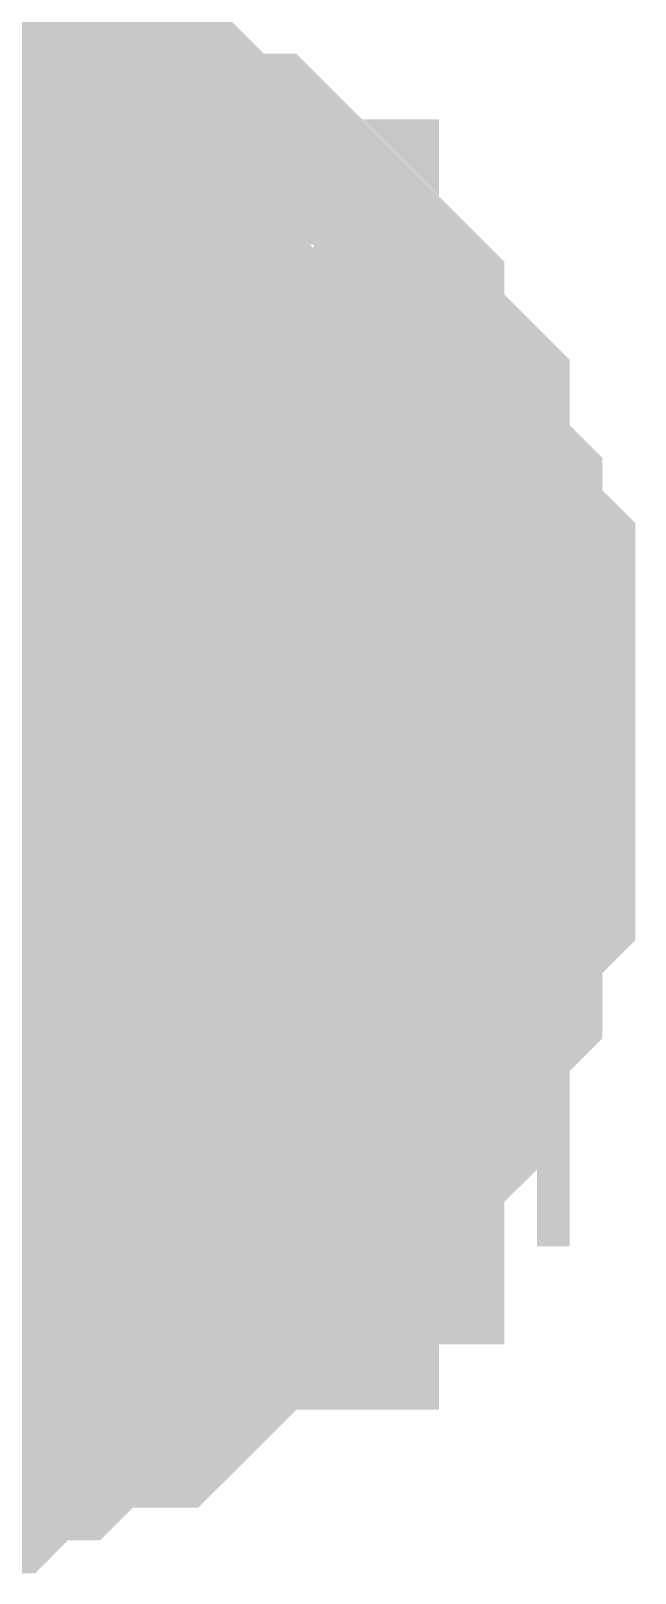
# Model space of a CAD drawing. Header units: inches. Extents: x 0 to 841, y 0 to 594.
# Drawn here: x 425.184 to 425.667, y 136.827 to 138.059 of the extents above; entities that cross this region are included whole.
import ezdxf

# ---------------------------------------------------------------- set-up
doc = ezdxf.new("R2010")
doc.units = ezdxf.units.IN
doc.layers.add('Sheet', color=255, linetype='Continuous')

msp = doc.modelspace()

# ---------------------------------------------------------------- linework, layer by layer
at = {"layer": 'Sheet'}
for points in [[(425.0207, 137.9955, 0.2997, 0.2997, 0), (425.0468, 137.9955, 0.2997, 0.2997, 0), (425.0729, 137.9955, 0.2997, 0.2997, 0), (425.0991, 137.9955, 0.2997, 0.2997, 0), (425.1252, 137.9955, 0.2997, 0.2997, 0), (425.1513, 137.9694, 0.2997, 0.2997, 0), (425.1513, 137.9694, 0.2997, 0.2997, 0), (425.1774, 137.9694, 0.2997, 0.2997, 0), (425.2036, 137.9433, 0.2997, 0.2997, 0), (425.2297, 137.9433, 0.2997, 0.2997, 0), (425.2558, 137.9433, 0.2997, 0.2997, 0), (425.282, 137.9171, 0.2997, 0.2997, 0), (425.282, 137.9171, 0.2997, 0.2997, 0), (425.3081, 137.891, 0.2997, 0.2997, 0), (425.3342, 137.891, 0.2997, 0.2997, 0), (425.3604, 137.8649, 0.2997, 0.2997, 0), (425.3604, 137.8387, 0.2997, 0.2997, 0), (425.3865, 137.8387, 0.2997, 0.2997, 0), (425.4126, 137.8126, 0.2997, 0.2997, 0), (425.4126, 137.7865, 0.2997, 0.2997, 0), (425.4388, 137.7603, 0.2997, 0.2997, 0), (425.4388, 137.7603, 0.2997, 0.2997, 0), (425.4649, 137.7342, 0.2997, 0.2997, 0), (425.4649, 137.7081, 0.2997, 0.2997, 0), (425.4649, 137.6819, 0.2997, 0.2997, 0), (425.491, 137.6558, 0.2997, 0.2997, 0), (425.491, 137.6297, 0.2997, 0.2997, 0), (425.491, 137.6297, 0.2997, 0.2997, 0), (425.5172, 137.6036, 0.2997, 0.2997, 0), (425.5172, 137.5774, 0.2997, 0.2997, 0), (425.5172, 137.5513, 0.2997, 0.2997, 0), (425.5172, 137.5252, 0.2997, 0.2997, 0), (425.5172, 137.499, 0.2997, 0.2997, 0)], [(425.0207, 137.9955, 0.2997, 0.2997, 0), (425.0468, 137.9955, 0.2997, 0.2997, 0), (425.0729, 137.9955, 0.2997, 0.2997, 0), (425.0991, 137.9955, 0.2997, 0.2997, 0), (425.1252, 137.9955, 0.2997, 0.2997, 0), (425.1513, 137.9694, 0.2997, 0.2997, 0), (425.1513, 137.9694, 0.2997, 0.2997, 0), (425.1774, 137.9694, 0.2997, 0.2997, 0), (425.2036, 137.9433, 0.2997, 0.2997, 0), (425.2297, 137.9433, 0.2997, 0.2997, 0), (425.2558, 137.9433, 0.2997, 0.2997, 0), (425.282, 137.9171, 0.2997, 0.2997, 0), (425.282, 137.9171, 0.2997, 0.2997, 0), (425.3081, 137.891, 0.2997, 0.2997, 0), (425.3342, 137.891, 0.2997, 0.2997, 0), (425.3604, 137.8649, 0.2997, 0.2997, 0), (425.3604, 137.8387, 0.2997, 0.2997, 0), (425.3865, 137.8387, 0.2997, 0.2997, 0), (425.4126, 137.8126, 0.2997, 0.2997, 0), (425.4126, 137.7865, 0.2997, 0.2997, 0), (425.4388, 137.7603, 0.2997, 0.2997, 0), (425.4388, 137.7603, 0.2997, 0.2997, 0), (425.4649, 137.7342, 0.2997, 0.2997, 0), (425.4649, 137.7081, 0.2997, 0.2997, 0), (425.4649, 137.6819, 0.2997, 0.2997, 0), (425.491, 137.6558, 0.2997, 0.2997, 0), (425.491, 137.6297, 0.2997, 0.2997, 0), (425.491, 137.6297, 0.2997, 0.2997, 0), (425.5172, 137.6036, 0.2997, 0.2997, 0), (425.5172, 137.5774, 0.2997, 0.2997, 0), (425.5172, 137.5513, 0.2997, 0.2997, 0), (425.5172, 137.5252, 0.2997, 0.2997, 0), (425.5172, 137.499, 0.2997, 0.2997, 0)], [(425.0207, 137.9955, 0.2997, 0.2997, 0), (425.0468, 137.9955, 0.2997, 0.2997, 0), (425.0729, 137.9955, 0.2997, 0.2997, 0), (425.0991, 137.9955, 0.2997, 0.2997, 0), (425.1252, 137.9955, 0.2997, 0.2997, 0), (425.1513, 137.9694, 0.2997, 0.2997, 0), (425.1513, 137.9694, 0.2997, 0.2997, 0), (425.1774, 137.9694, 0.2997, 0.2997, 0), (425.2036, 137.9433, 0.2997, 0.2997, 0), (425.2297, 137.9433, 0.2997, 0.2997, 0), (425.2558, 137.9433, 0.2997, 0.2997, 0), (425.282, 137.9171, 0.2997, 0.2997, 0), (425.282, 137.9171, 0.2997, 0.2997, 0), (425.3081, 137.891, 0.2997, 0.2997, 0), (425.3342, 137.891, 0.2997, 0.2997, 0), (425.3604, 137.8649, 0.2997, 0.2997, 0), (425.3604, 137.8387, 0.2997, 0.2997, 0), (425.3865, 137.8387, 0.2997, 0.2997, 0), (425.4126, 137.8126, 0.2997, 0.2997, 0), (425.4126, 137.7865, 0.2997, 0.2997, 0), (425.4388, 137.7603, 0.2997, 0.2997, 0), (425.4388, 137.7603, 0.2997, 0.2997, 0), (425.4649, 137.7342, 0.2997, 0.2997, 0), (425.4649, 137.7081, 0.2997, 0.2997, 0), (425.4649, 137.6819, 0.2997, 0.2997, 0), (425.491, 137.6558, 0.2997, 0.2997, 0), (425.491, 137.6297, 0.2997, 0.2997, 0), (425.491, 137.6297, 0.2997, 0.2997, 0), (425.5172, 137.6036, 0.2997, 0.2997, 0), (425.5172, 137.5774, 0.2997, 0.2997, 0), (425.5172, 137.5513, 0.2997, 0.2997, 0), (425.5172, 137.5252, 0.2997, 0.2997, 0), (425.5172, 137.499, 0.2997, 0.2997, 0)], [(425.0207, 137.9955, 0.2997, 0.2997, 0), (425.0468, 137.9955, 0.2997, 0.2997, 0), (425.0729, 137.9955, 0.2997, 0.2997, 0), (425.0991, 137.9955, 0.2997, 0.2997, 0), (425.1252, 137.9955, 0.2997, 0.2997, 0), (425.1513, 137.9694, 0.2997, 0.2997, 0), (425.1513, 137.9694, 0.2997, 0.2997, 0), (425.1774, 137.9694, 0.2997, 0.2997, 0), (425.2036, 137.9433, 0.2997, 0.2997, 0), (425.2297, 137.9433, 0.2997, 0.2997, 0), (425.2558, 137.9433, 0.2997, 0.2997, 0), (425.282, 137.9171, 0.2997, 0.2997, 0), (425.282, 137.9171, 0.2997, 0.2997, 0), (425.3081, 137.891, 0.2997, 0.2997, 0), (425.3342, 137.891, 0.2997, 0.2997, 0), (425.3604, 137.8649, 0.2997, 0.2997, 0), (425.3604, 137.8387, 0.2997, 0.2997, 0), (425.3865, 137.8387, 0.2997, 0.2997, 0), (425.4126, 137.8126, 0.2997, 0.2997, 0), (425.4126, 137.7865, 0.2997, 0.2997, 0), (425.4388, 137.7603, 0.2997, 0.2997, 0), (425.4388, 137.7603, 0.2997, 0.2997, 0), (425.4649, 137.7342, 0.2997, 0.2997, 0), (425.4649, 137.7081, 0.2997, 0.2997, 0), (425.4649, 137.6819, 0.2997, 0.2997, 0), (425.491, 137.6558, 0.2997, 0.2997, 0), (425.491, 137.6297, 0.2997, 0.2997, 0), (425.491, 137.6297, 0.2997, 0.2997, 0), (425.5172, 137.6036, 0.2997, 0.2997, 0), (425.5172, 137.5774, 0.2997, 0.2997, 0), (425.5172, 137.5513, 0.2997, 0.2997, 0), (425.5172, 137.5252, 0.2997, 0.2997, 0), (425.5172, 137.499, 0.2997, 0.2997, 0)], [(425.1252, 137.9955, 0.0991, 0.0991, 0), (425.1513, 137.9694, 0.0991, 0.0991, 0), (425.1513, 137.9694, 0.0991, 0.0991, 0), (425.1774, 137.9694, 0.0991, 0.0991, 0), (425.2036, 137.9433, 0.0991, 0.0991, 0), (425.2297, 137.9433, 0.0991, 0.0991, 0), (425.2558, 137.9433, 0.0991, 0.0991, 0), (425.282, 137.9171, 0.0991, 0.0991, 0), (425.282, 137.9171, 0.0991, 0.0991, 0), (425.3081, 137.891, 0.0991, 0.0991, 0), (425.3342, 137.891, 0.0991, 0.0991, 0), (425.3604, 137.8649, 0.0991, 0.0991, 0), (425.3604, 137.8387, 0.0991, 0.0991, 0), (425.3865, 137.8387, 0.0991, 0.0991, 0), (425.4126, 137.8126, 0.0991, 0.0991, 0), (425.4126, 137.7865, 0.0991, 0.0991, 0), (425.4388, 137.7603, 0.0991, 0.0991, 0), (425.4388, 137.7603, 0.0991, 0.0991, 0), (425.4649, 137.7342, 0.0991, 0.0991, 0), (425.4649, 137.7081, 0.0991, 0.0991, 0), (425.4649, 137.6819, 0.0991, 0.0991, 0), (425.491, 137.6558, 0.0991, 0.0991, 0), (425.491, 137.6297, 0.0991, 0.0991, 0), (425.491, 137.6297, 0.0991, 0.0991, 0), (425.5172, 137.6036, 0.0991, 0.0991, 0), (425.5172, 137.5774, 0.0991, 0.0991, 0), (425.5172, 137.5513, 0.0991, 0.0991, 0), (425.5172, 137.5252, 0.0991, 0.0991, 0), (425.5172, 137.499, 0.0991, 0.0991, 0)], [(425.1252, 137.9955, 0.0991, 0.0991, 0), (425.1513, 137.9694, 0.0991, 0.0991, 0), (425.1513, 137.9694, 0.0991, 0.0991, 0), (425.1774, 137.9694, 0.0991, 0.0991, 0), (425.2036, 137.9433, 0.0991, 0.0991, 0), (425.2297, 137.9433, 0.0991, 0.0991, 0), (425.2558, 137.9433, 0.0991, 0.0991, 0), (425.282, 137.9171, 0.0991, 0.0991, 0), (425.282, 137.9171, 0.0991, 0.0991, 0), (425.3081, 137.891, 0.0991, 0.0991, 0), (425.3342, 137.891, 0.0991, 0.0991, 0), (425.3604, 137.8649, 0.0991, 0.0991, 0), (425.3604, 137.8387, 0.0991, 0.0991, 0), (425.3865, 137.8387, 0.0991, 0.0991, 0), (425.4126, 137.8126, 0.0991, 0.0991, 0), (425.4126, 137.7865, 0.0991, 0.0991, 0), (425.4388, 137.7603, 0.0991, 0.0991, 0), (425.4388, 137.7603, 0.0991, 0.0991, 0), (425.4649, 137.7342, 0.0991, 0.0991, 0), (425.4649, 137.7081, 0.0991, 0.0991, 0), (425.4649, 137.6819, 0.0991, 0.0991, 0), (425.491, 137.6558, 0.0991, 0.0991, 0), (425.491, 137.6297, 0.0991, 0.0991, 0), (425.491, 137.6297, 0.0991, 0.0991, 0), (425.5172, 137.6036, 0.0991, 0.0991, 0), (425.5172, 137.5774, 0.0991, 0.0991, 0), (425.5172, 137.5513, 0.0991, 0.0991, 0), (425.5172, 137.5252, 0.0991, 0.0991, 0), (425.5172, 137.499, 0.0991, 0.0991, 0)], [(425.1252, 137.9955, 0.0991, 0.0991, 0), (425.1513, 137.9694, 0.0991, 0.0991, 0), (425.1513, 137.9694, 0.0991, 0.0991, 0), (425.1774, 137.9694, 0.0991, 0.0991, 0), (425.2036, 137.9433, 0.0991, 0.0991, 0), (425.2297, 137.9433, 0.0991, 0.0991, 0), (425.2558, 137.9433, 0.0991, 0.0991, 0), (425.282, 137.9171, 0.0991, 0.0991, 0), (425.282, 137.9171, 0.0991, 0.0991, 0), (425.3081, 137.891, 0.0991, 0.0991, 0), (425.3342, 137.891, 0.0991, 0.0991, 0), (425.3604, 137.8649, 0.0991, 0.0991, 0), (425.3604, 137.8387, 0.0991, 0.0991, 0), (425.3865, 137.8387, 0.0991, 0.0991, 0), (425.4126, 137.8126, 0.0991, 0.0991, 0), (425.4126, 137.7865, 0.0991, 0.0991, 0), (425.4388, 137.7603, 0.0991, 0.0991, 0), (425.4388, 137.7603, 0.0991, 0.0991, 0), (425.4649, 137.7342, 0.0991, 0.0991, 0), (425.4649, 137.7081, 0.0991, 0.0991, 0), (425.4649, 137.6819, 0.0991, 0.0991, 0), (425.491, 137.6558, 0.0991, 0.0991, 0), (425.491, 137.6297, 0.0991, 0.0991, 0), (425.491, 137.6297, 0.0991, 0.0991, 0), (425.5172, 137.6036, 0.0991, 0.0991, 0), (425.5172, 137.5774, 0.0991, 0.0991, 0), (425.5172, 137.5513, 0.0991, 0.0991, 0), (425.5172, 137.5252, 0.0991, 0.0991, 0), (425.5172, 137.499, 0.0991, 0.0991, 0)], [(425.1252, 137.9955, 0.0991, 0.0991, 0), (425.1513, 137.9694, 0.0991, 0.0991, 0), (425.1513, 137.9694, 0.0991, 0.0991, 0), (425.1774, 137.9694, 0.0991, 0.0991, 0), (425.2036, 137.9433, 0.0991, 0.0991, 0), (425.2297, 137.9433, 0.0991, 0.0991, 0), (425.2558, 137.9433, 0.0991, 0.0991, 0), (425.282, 137.9171, 0.0991, 0.0991, 0), (425.282, 137.9171, 0.0991, 0.0991, 0), (425.3081, 137.891, 0.0991, 0.0991, 0), (425.3342, 137.891, 0.0991, 0.0991, 0), (425.3604, 137.8649, 0.0991, 0.0991, 0), (425.3604, 137.8387, 0.0991, 0.0991, 0), (425.3865, 137.8387, 0.0991, 0.0991, 0), (425.4126, 137.8126, 0.0991, 0.0991, 0), (425.4126, 137.7865, 0.0991, 0.0991, 0), (425.4388, 137.7603, 0.0991, 0.0991, 0), (425.4388, 137.7603, 0.0991, 0.0991, 0), (425.4649, 137.7342, 0.0991, 0.0991, 0), (425.4649, 137.7081, 0.0991, 0.0991, 0), (425.4649, 137.6819, 0.0991, 0.0991, 0), (425.491, 137.6558, 0.0991, 0.0991, 0), (425.491, 137.6297, 0.0991, 0.0991, 0), (425.491, 137.6297, 0.0991, 0.0991, 0), (425.5172, 137.6036, 0.0991, 0.0991, 0), (425.5172, 137.5774, 0.0991, 0.0991, 0), (425.5172, 137.5513, 0.0991, 0.0991, 0), (425.5172, 137.5252, 0.0991, 0.0991, 0), (425.5172, 137.499, 0.0991, 0.0991, 0)], [(425.5172, 137.499, 0.2997, 0.2997, 0), (425.5172, 137.4729, 0.2997, 0.2997, 0), (425.5172, 137.4468, 0.2997, 0.2997, 0), (425.5172, 137.4206, 0.2997, 0.2997, 0), (425.5172, 137.3945, 0.2997, 0.2997, 0), (425.491, 137.3684, 0.2997, 0.2997, 0), (425.491, 137.3422, 0.2997, 0.2997, 0), (425.491, 137.3161, 0.2997, 0.2997, 0), (425.4649, 137.29, 0.2997, 0.2997, 0), (425.4649, 137.2639, 0.2997, 0.2997, 0), (425.4649, 137.2377, 0.2997, 0.2997, 0), (425.4388, 137.2377, 0.2997, 0.2997, 0), (425.4388, 137.2116, 0.2997, 0.2997, 0), (425.4126, 137.1855, 0.2997, 0.2997, 0), (425.4126, 137.1593, 0.2997, 0.2997, 0), (425.3865, 137.1593, 0.2997, 0.2997, 0), (425.3604, 137.1332, 0.2997, 0.2997, 0), (425.3604, 137.1071, 0.2997, 0.2997, 0), (425.3342, 137.1071, 0.2997, 0.2997, 0), (425.3081, 137.0809, 0.2997, 0.2997, 0), (425.282, 137.0548, 0.2997, 0.2997, 0), (425.282, 137.0548, 0.2997, 0.2997, 0), (425.2558, 137.0287, 0.2997, 0.2997, 0), (425.2297, 137.0287, 0.2997, 0.2997, 0), (425.2036, 137.0287, 0.2997, 0.2997, 0), (425.1774, 137.0026, 0.2997, 0.2997, 0), (425.1513, 137.0026, 0.2997, 0.2997, 0), (425.1513, 137.0026, 0.2997, 0.2997, 0), (425.1252, 136.9764, 0.2997, 0.2997, 0), (425.0991, 136.9764, 0.2997, 0.2997, 0), (425.0729, 136.9764, 0.2997, 0.2997, 0), (425.0468, 136.9764, 0.2997, 0.2997, 0), (425.0207, 136.9764, 0.2997, 0.2997, 0)], [(425.5172, 137.499, 0.2997, 0.2997, 0), (425.5172, 137.4729, 0.2997, 0.2997, 0), (425.5172, 137.4468, 0.2997, 0.2997, 0), (425.5172, 137.4206, 0.2997, 0.2997, 0), (425.5172, 137.3945, 0.2997, 0.2997, 0), (425.491, 137.3684, 0.2997, 0.2997, 0), (425.491, 137.3422, 0.2997, 0.2997, 0), (425.491, 137.3161, 0.2997, 0.2997, 0), (425.4649, 137.29, 0.2997, 0.2997, 0), (425.4649, 137.2639, 0.2997, 0.2997, 0), (425.4649, 137.2377, 0.2997, 0.2997, 0), (425.4388, 137.2377, 0.2997, 0.2997, 0), (425.4388, 137.2116, 0.2997, 0.2997, 0), (425.4126, 137.1855, 0.2997, 0.2997, 0), (425.4126, 137.1593, 0.2997, 0.2997, 0), (425.3865, 137.1593, 0.2997, 0.2997, 0), (425.3604, 137.1332, 0.2997, 0.2997, 0), (425.3604, 137.1071, 0.2997, 0.2997, 0), (425.3342, 137.1071, 0.2997, 0.2997, 0), (425.3081, 137.0809, 0.2997, 0.2997, 0), (425.282, 137.0548, 0.2997, 0.2997, 0), (425.282, 137.0548, 0.2997, 0.2997, 0), (425.2558, 137.0287, 0.2997, 0.2997, 0), (425.2297, 137.0287, 0.2997, 0.2997, 0), (425.2036, 137.0287, 0.2997, 0.2997, 0), (425.1774, 137.0026, 0.2997, 0.2997, 0), (425.1513, 137.0026, 0.2997, 0.2997, 0), (425.1513, 137.0026, 0.2997, 0.2997, 0), (425.1252, 136.9764, 0.2997, 0.2997, 0), (425.0991, 136.9764, 0.2997, 0.2997, 0), (425.0729, 136.9764, 0.2997, 0.2997, 0), (425.0468, 136.9764, 0.2997, 0.2997, 0), (425.0207, 136.9764, 0.2997, 0.2997, 0)], [(425.5172, 137.499, 0.2997, 0.2997, 0), (425.5172, 137.4729, 0.2997, 0.2997, 0), (425.5172, 137.4468, 0.2997, 0.2997, 0), (425.5172, 137.4206, 0.2997, 0.2997, 0), (425.5172, 137.3945, 0.2997, 0.2997, 0), (425.491, 137.3684, 0.2997, 0.2997, 0), (425.491, 137.3422, 0.2997, 0.2997, 0), (425.491, 137.3161, 0.2997, 0.2997, 0), (425.4649, 137.29, 0.2997, 0.2997, 0), (425.4649, 137.2639, 0.2997, 0.2997, 0), (425.4649, 137.2377, 0.2997, 0.2997, 0), (425.4388, 137.2377, 0.2997, 0.2997, 0), (425.4388, 137.2116, 0.2997, 0.2997, 0), (425.4126, 137.1855, 0.2997, 0.2997, 0), (425.4126, 137.1593, 0.2997, 0.2997, 0), (425.3865, 137.1593, 0.2997, 0.2997, 0), (425.3604, 137.1332, 0.2997, 0.2997, 0), (425.3604, 137.1071, 0.2997, 0.2997, 0), (425.3342, 137.1071, 0.2997, 0.2997, 0), (425.3081, 137.0809, 0.2997, 0.2997, 0), (425.282, 137.0548, 0.2997, 0.2997, 0), (425.282, 137.0548, 0.2997, 0.2997, 0), (425.2558, 137.0287, 0.2997, 0.2997, 0), (425.2297, 137.0287, 0.2997, 0.2997, 0), (425.2036, 137.0287, 0.2997, 0.2997, 0), (425.1774, 137.0026, 0.2997, 0.2997, 0), (425.1513, 137.0026, 0.2997, 0.2997, 0), (425.1513, 137.0026, 0.2997, 0.2997, 0), (425.1252, 136.9764, 0.2997, 0.2997, 0), (425.0991, 136.9764, 0.2997, 0.2997, 0), (425.0729, 136.9764, 0.2997, 0.2997, 0), (425.0468, 136.9764, 0.2997, 0.2997, 0), (425.0207, 136.9764, 0.2997, 0.2997, 0)], [(425.5172, 137.499, 0.2997, 0.2997, 0), (425.5172, 137.4729, 0.2997, 0.2997, 0), (425.5172, 137.4468, 0.2997, 0.2997, 0), (425.5172, 137.4206, 0.2997, 0.2997, 0), (425.5172, 137.3945, 0.2997, 0.2997, 0), (425.491, 137.3684, 0.2997, 0.2997, 0), (425.491, 137.3422, 0.2997, 0.2997, 0), (425.491, 137.3161, 0.2997, 0.2997, 0), (425.4649, 137.29, 0.2997, 0.2997, 0), (425.4649, 137.2639, 0.2997, 0.2997, 0), (425.4649, 137.2377, 0.2997, 0.2997, 0), (425.4388, 137.2377, 0.2997, 0.2997, 0), (425.4388, 137.2116, 0.2997, 0.2997, 0), (425.4126, 137.1855, 0.2997, 0.2997, 0), (425.4126, 137.1593, 0.2997, 0.2997, 0), (425.3865, 137.1593, 0.2997, 0.2997, 0), (425.3604, 137.1332, 0.2997, 0.2997, 0), (425.3604, 137.1071, 0.2997, 0.2997, 0), (425.3342, 137.1071, 0.2997, 0.2997, 0), (425.3081, 137.0809, 0.2997, 0.2997, 0), (425.282, 137.0548, 0.2997, 0.2997, 0), (425.282, 137.0548, 0.2997, 0.2997, 0), (425.2558, 137.0287, 0.2997, 0.2997, 0), (425.2297, 137.0287, 0.2997, 0.2997, 0), (425.2036, 137.0287, 0.2997, 0.2997, 0), (425.1774, 137.0026, 0.2997, 0.2997, 0), (425.1513, 137.0026, 0.2997, 0.2997, 0), (425.1513, 137.0026, 0.2997, 0.2997, 0), (425.1252, 136.9764, 0.2997, 0.2997, 0), (425.0991, 136.9764, 0.2997, 0.2997, 0), (425.0729, 136.9764, 0.2997, 0.2997, 0), (425.0468, 136.9764, 0.2997, 0.2997, 0), (425.0207, 136.9764, 0.2997, 0.2997, 0)], [(425.5172, 137.499, 0.2997, 0.2997, 0), (425.5172, 137.499, 0.2997, 0.2997, 0), (425.5172, 137.499, 0.2997, 0.2997, 0), (425.5172, 137.499, 0.2997, 0.2997, 0), (425.5172, 137.499, 0.2997, 0.2997, 0), (425.5172, 137.499, 0.2997, 0.2997, 0), (425.5172, 137.499, 0.2997, 0.2997, 0), (425.5172, 137.499, 0.2997, 0.2997, 0), (425.5172, 137.499, 0.2997, 0.2997, 0), (425.5172, 137.499, 0.2997, 0.2997, 0), (425.5172, 137.499, 0.2997, 0.2997, 0), (425.5172, 137.499, 0.2997, 0.2997, 0), (425.5172, 137.499, 0.2997, 0.2997, 0), (425.5172, 137.499, 0.2997, 0.2997, 0), (425.5172, 137.499, 0.2997, 0.2997, 0), (425.5172, 137.499, 0.2997, 0.2997, 0), (425.5172, 137.499, 0.2997, 0.2997, 0), (425.5172, 137.499, 0.2997, 0.2997, 0), (425.5172, 137.499, 0.2997, 0.2997, 0), (425.5172, 137.499, 0.2997, 0.2997, 0), (425.5172, 137.499, 0.2997, 0.2997, 0), (425.5172, 137.499, 0.2997, 0.2997, 0), (425.5172, 137.499, 0.2997, 0.2997, 0), (425.5172, 137.499, 0.2997, 0.2997, 0), (425.5172, 137.499, 0.2997, 0.2997, 0), (425.5172, 137.499, 0.2997, 0.2997, 0), (425.5172, 137.499, 0.2997, 0.2997, 0), (425.5172, 137.499, 0.2997, 0.2997, 0), (425.5172, 137.499, 0.2997, 0.2997, 0), (425.5172, 137.499, 0.2997, 0.2997, 0), (425.5172, 137.499, 0.2997, 0.2997, 0), (425.5172, 137.499, 0.2997, 0.2997, 0), (425.5172, 137.499, 0.2997, 0.2997, 0)], [(425.5172, 137.499, 0.2997, 0.2997, 0), (425.5172, 137.499, 0.2997, 0.2997, 0)], [(425.5172, 137.499, 0.2997, 0.2997, 0), (425.5172, 137.499, 0.2997, 0.2997, 0), (425.5172, 137.499, 0.2997, 0.2997, 0), (425.5172, 137.499, 0.2997, 0.2997, 0), (425.5172, 137.499, 0.2997, 0.2997, 0), (425.5172, 137.499, 0.2997, 0.2997, 0), (425.5172, 137.499, 0.2997, 0.2997, 0), (425.5172, 137.499, 0.2997, 0.2997, 0), (425.5172, 137.499, 0.2997, 0.2997, 0), (425.5172, 137.499, 0.2997, 0.2997, 0), (425.5172, 137.499, 0.2997, 0.2997, 0), (425.5172, 137.499, 0.2997, 0.2997, 0), (425.5172, 137.499, 0.2997, 0.2997, 0), (425.5172, 137.499, 0.2997, 0.2997, 0), (425.5172, 137.499, 0.2997, 0.2997, 0), (425.5172, 137.499, 0.2997, 0.2997, 0), (425.5172, 137.499, 0.2997, 0.2997, 0), (425.5172, 137.499, 0.2997, 0.2997, 0), (425.5172, 137.499, 0.2997, 0.2997, 0), (425.5172, 137.499, 0.2997, 0.2997, 0), (425.5172, 137.499, 0.2997, 0.2997, 0), (425.5172, 137.499, 0.2997, 0.2997, 0), (425.5172, 137.499, 0.2997, 0.2997, 0), (425.5172, 137.499, 0.2997, 0.2997, 0), (425.5172, 137.499, 0.2997, 0.2997, 0), (425.5172, 137.499, 0.2997, 0.2997, 0), (425.5172, 137.499, 0.2997, 0.2997, 0), (425.5172, 137.499, 0.2997, 0.2997, 0), (425.5172, 137.499, 0.2997, 0.2997, 0), (425.5172, 137.499, 0.2997, 0.2997, 0), (425.5172, 137.499, 0.2997, 0.2997, 0), (425.5172, 137.499, 0.2997, 0.2997, 0), (425.5172, 137.499, 0.2997, 0.2997, 0)], [(425.5172, 137.499, 0.2997, 0.2997, 0), (425.5172, 137.499, 0.2997, 0.2997, 0)], [(425.5172, 137.499, 0.2997, 0.2997, 0), (425.5172, 137.499, 0.2997, 0.2997, 0), (425.5172, 137.499, 0.2997, 0.2997, 0), (425.5172, 137.499, 0.2997, 0.2997, 0), (425.5172, 137.499, 0.2997, 0.2997, 0), (425.5172, 137.499, 0.2997, 0.2997, 0), (425.5172, 137.499, 0.2997, 0.2997, 0), (425.5172, 137.499, 0.2997, 0.2997, 0), (425.5172, 137.499, 0.2997, 0.2997, 0), (425.5172, 137.499, 0.2997, 0.2997, 0), (425.5172, 137.499, 0.2997, 0.2997, 0), (425.5172, 137.499, 0.2997, 0.2997, 0), (425.5172, 137.499, 0.2997, 0.2997, 0), (425.5172, 137.499, 0.2997, 0.2997, 0), (425.5172, 137.499, 0.2997, 0.2997, 0), (425.5172, 137.499, 0.2997, 0.2997, 0), (425.5172, 137.499, 0.2997, 0.2997, 0), (425.5172, 137.499, 0.2997, 0.2997, 0), (425.5172, 137.499, 0.2997, 0.2997, 0), (425.5172, 137.499, 0.2997, 0.2997, 0), (425.5172, 137.499, 0.2997, 0.2997, 0), (425.5172, 137.499, 0.2997, 0.2997, 0), (425.5172, 137.499, 0.2997, 0.2997, 0), (425.5172, 137.499, 0.2997, 0.2997, 0), (425.5172, 137.499, 0.2997, 0.2997, 0), (425.5172, 137.499, 0.2997, 0.2997, 0), (425.5172, 137.499, 0.2997, 0.2997, 0), (425.5172, 137.499, 0.2997, 0.2997, 0), (425.5172, 137.499, 0.2997, 0.2997, 0), (425.5172, 137.499, 0.2997, 0.2997, 0), (425.5172, 137.499, 0.2997, 0.2997, 0), (425.5172, 137.499, 0.2997, 0.2997, 0), (425.5172, 137.499, 0.2997, 0.2997, 0)], [(425.5172, 137.499, 0.2997, 0.2997, 0), (425.5172, 137.499, 0.2997, 0.2997, 0)], [(425.5172, 137.499, 0.2997, 0.2997, 0), (425.5172, 137.499, 0.2997, 0.2997, 0), (425.5172, 137.499, 0.2997, 0.2997, 0), (425.5172, 137.499, 0.2997, 0.2997, 0), (425.5172, 137.499, 0.2997, 0.2997, 0), (425.5172, 137.499, 0.2997, 0.2997, 0), (425.5172, 137.499, 0.2997, 0.2997, 0), (425.5172, 137.499, 0.2997, 0.2997, 0), (425.5172, 137.499, 0.2997, 0.2997, 0), (425.5172, 137.499, 0.2997, 0.2997, 0), (425.5172, 137.499, 0.2997, 0.2997, 0), (425.5172, 137.499, 0.2997, 0.2997, 0), (425.5172, 137.499, 0.2997, 0.2997, 0), (425.5172, 137.499, 0.2997, 0.2997, 0), (425.5172, 137.499, 0.2997, 0.2997, 0), (425.5172, 137.499, 0.2997, 0.2997, 0), (425.5172, 137.499, 0.2997, 0.2997, 0), (425.5172, 137.499, 0.2997, 0.2997, 0), (425.5172, 137.499, 0.2997, 0.2997, 0), (425.5172, 137.499, 0.2997, 0.2997, 0), (425.5172, 137.499, 0.2997, 0.2997, 0), (425.5172, 137.499, 0.2997, 0.2997, 0), (425.5172, 137.499, 0.2997, 0.2997, 0), (425.5172, 137.499, 0.2997, 0.2997, 0), (425.5172, 137.499, 0.2997, 0.2997, 0), (425.5172, 137.499, 0.2997, 0.2997, 0), (425.5172, 137.499, 0.2997, 0.2997, 0), (425.5172, 137.499, 0.2997, 0.2997, 0), (425.5172, 137.499, 0.2997, 0.2997, 0), (425.5172, 137.499, 0.2997, 0.2997, 0), (425.5172, 137.499, 0.2997, 0.2997, 0), (425.5172, 137.499, 0.2997, 0.2997, 0), (425.5172, 137.499, 0.2997, 0.2997, 0)], [(425.5172, 137.499, 0.2997, 0.2997, 0), (425.5172, 137.499, 0.2997, 0.2997, 0)], [(425.5172, 137.499, 0.0991, 0.0991, 0), (425.5172, 137.4729, 0.0991, 0.0991, 0), (425.5172, 137.4468, 0.0991, 0.0991, 0), (425.5172, 137.4206, 0.0991, 0.0991, 0), (425.5172, 137.3945, 0.0991, 0.0991, 0), (425.491, 137.3684, 0.0991, 0.0991, 0), (425.491, 137.3422, 0.0991, 0.0991, 0), (425.491, 137.3161, 0.0991, 0.0991, 0), (425.4649, 137.29, 0.0991, 0.0991, 0), (425.4649, 137.2639, 0.0991, 0.0991, 0), (425.4649, 137.2377, 0.0991, 0.0991, 0), (425.4388, 137.2377, 0.0991, 0.0991, 0), (425.4388, 137.2116, 0.0991, 0.0991, 0), (425.4126, 137.1855, 0.0991, 0.0991, 0), (425.4126, 137.1593, 0.0991, 0.0991, 0), (425.3865, 137.1593, 0.0991, 0.0991, 0), (425.3604, 137.1332, 0.0991, 0.0991, 0), (425.3604, 137.1071, 0.0991, 0.0991, 0), (425.3342, 137.1071, 0.0991, 0.0991, 0), (425.3081, 137.0809, 0.0991, 0.0991, 0), (425.282, 137.0548, 0.0991, 0.0991, 0), (425.282, 137.0548, 0.0991, 0.0991, 0), (425.2558, 137.0287, 0.0991, 0.0991, 0), (425.2297, 137.0287, 0.0991, 0.0991, 0), (425.2036, 137.0287, 0.0991, 0.0991, 0), (425.1774, 137.0026, 0.0991, 0.0991, 0), (425.1513, 137.0026, 0.0991, 0.0991, 0), (425.1513, 137.0026, 0.0991, 0.0991, 0), (425.1252, 136.9764, 0.0991, 0.0991, 0)], [(425.5172, 137.499, 0.0991, 0.0991, 0), (425.5172, 137.4729, 0.0991, 0.0991, 0), (425.5172, 137.4468, 0.0991, 0.0991, 0), (425.5172, 137.4206, 0.0991, 0.0991, 0), (425.5172, 137.3945, 0.0991, 0.0991, 0), (425.491, 137.3684, 0.0991, 0.0991, 0), (425.491, 137.3422, 0.0991, 0.0991, 0), (425.491, 137.3161, 0.0991, 0.0991, 0), (425.4649, 137.29, 0.0991, 0.0991, 0), (425.4649, 137.2639, 0.0991, 0.0991, 0), (425.4649, 137.2377, 0.0991, 0.0991, 0), (425.4388, 137.2377, 0.0991, 0.0991, 0), (425.4388, 137.2116, 0.0991, 0.0991, 0), (425.4126, 137.1855, 0.0991, 0.0991, 0), (425.4126, 137.1593, 0.0991, 0.0991, 0), (425.3865, 137.1593, 0.0991, 0.0991, 0), (425.3604, 137.1332, 0.0991, 0.0991, 0), (425.3604, 137.1071, 0.0991, 0.0991, 0), (425.3342, 137.1071, 0.0991, 0.0991, 0), (425.3081, 137.0809, 0.0991, 0.0991, 0), (425.282, 137.0548, 0.0991, 0.0991, 0), (425.282, 137.0548, 0.0991, 0.0991, 0), (425.2558, 137.0287, 0.0991, 0.0991, 0), (425.2297, 137.0287, 0.0991, 0.0991, 0), (425.2036, 137.0287, 0.0991, 0.0991, 0), (425.1774, 137.0026, 0.0991, 0.0991, 0), (425.1513, 137.0026, 0.0991, 0.0991, 0), (425.1513, 137.0026, 0.0991, 0.0991, 0), (425.1252, 136.9764, 0.0991, 0.0991, 0)], [(425.5172, 137.499, 0.0991, 0.0991, 0), (425.5172, 137.4729, 0.0991, 0.0991, 0), (425.5172, 137.4468, 0.0991, 0.0991, 0), (425.5172, 137.4206, 0.0991, 0.0991, 0), (425.5172, 137.3945, 0.0991, 0.0991, 0), (425.491, 137.3684, 0.0991, 0.0991, 0), (425.491, 137.3422, 0.0991, 0.0991, 0), (425.491, 137.3161, 0.0991, 0.0991, 0), (425.4649, 137.29, 0.0991, 0.0991, 0), (425.4649, 137.2639, 0.0991, 0.0991, 0), (425.4649, 137.2377, 0.0991, 0.0991, 0), (425.4388, 137.2377, 0.0991, 0.0991, 0), (425.4388, 137.2116, 0.0991, 0.0991, 0), (425.4126, 137.1855, 0.0991, 0.0991, 0), (425.4126, 137.1593, 0.0991, 0.0991, 0), (425.3865, 137.1593, 0.0991, 0.0991, 0), (425.3604, 137.1332, 0.0991, 0.0991, 0), (425.3604, 137.1071, 0.0991, 0.0991, 0), (425.3342, 137.1071, 0.0991, 0.0991, 0), (425.3081, 137.0809, 0.0991, 0.0991, 0), (425.282, 137.0548, 0.0991, 0.0991, 0), (425.282, 137.0548, 0.0991, 0.0991, 0), (425.2558, 137.0287, 0.0991, 0.0991, 0), (425.2297, 137.0287, 0.0991, 0.0991, 0), (425.2036, 137.0287, 0.0991, 0.0991, 0), (425.1774, 137.0026, 0.0991, 0.0991, 0), (425.1513, 137.0026, 0.0991, 0.0991, 0), (425.1513, 137.0026, 0.0991, 0.0991, 0), (425.1252, 136.9764, 0.0991, 0.0991, 0)], [(425.5172, 137.499, 0.0991, 0.0991, 0), (425.5172, 137.4729, 0.0991, 0.0991, 0), (425.5172, 137.4468, 0.0991, 0.0991, 0), (425.5172, 137.4206, 0.0991, 0.0991, 0), (425.5172, 137.3945, 0.0991, 0.0991, 0), (425.491, 137.3684, 0.0991, 0.0991, 0), (425.491, 137.3422, 0.0991, 0.0991, 0), (425.491, 137.3161, 0.0991, 0.0991, 0), (425.4649, 137.29, 0.0991, 0.0991, 0), (425.4649, 137.2639, 0.0991, 0.0991, 0), (425.4649, 137.2377, 0.0991, 0.0991, 0), (425.4388, 137.2377, 0.0991, 0.0991, 0), (425.4388, 137.2116, 0.0991, 0.0991, 0), (425.4126, 137.1855, 0.0991, 0.0991, 0), (425.4126, 137.1593, 0.0991, 0.0991, 0), (425.3865, 137.1593, 0.0991, 0.0991, 0), (425.3604, 137.1332, 0.0991, 0.0991, 0), (425.3604, 137.1071, 0.0991, 0.0991, 0), (425.3342, 137.1071, 0.0991, 0.0991, 0), (425.3081, 137.0809, 0.0991, 0.0991, 0), (425.282, 137.0548, 0.0991, 0.0991, 0), (425.282, 137.0548, 0.0991, 0.0991, 0), (425.2558, 137.0287, 0.0991, 0.0991, 0), (425.2297, 137.0287, 0.0991, 0.0991, 0), (425.2036, 137.0287, 0.0991, 0.0991, 0), (425.1774, 137.0026, 0.0991, 0.0991, 0), (425.1513, 137.0026, 0.0991, 0.0991, 0), (425.1513, 137.0026, 0.0991, 0.0991, 0), (425.1252, 136.9764, 0.0991, 0.0991, 0)], [(425.5172, 137.499, 0.0991, 0.0991, 0), (425.5172, 137.499, 0.0991, 0.0991, 0), (425.5172, 137.499, 0.0991, 0.0991, 0), (425.5172, 137.499, 0.0991, 0.0991, 0), (425.5172, 137.499, 0.0991, 0.0991, 0), (425.5172, 137.499, 0.0991, 0.0991, 0), (425.5172, 137.499, 0.0991, 0.0991, 0), (425.5172, 137.499, 0.0991, 0.0991, 0), (425.5172, 137.499, 0.0991, 0.0991, 0), (425.5172, 137.499, 0.0991, 0.0991, 0), (425.5172, 137.499, 0.0991, 0.0991, 0), (425.5172, 137.499, 0.0991, 0.0991, 0), (425.5172, 137.499, 0.0991, 0.0991, 0), (425.5172, 137.499, 0.0991, 0.0991, 0), (425.5172, 137.499, 0.0991, 0.0991, 0), (425.5172, 137.499, 0.0991, 0.0991, 0), (425.5172, 137.499, 0.0991, 0.0991, 0), (425.5172, 137.499, 0.0991, 0.0991, 0), (425.5172, 137.499, 0.0991, 0.0991, 0), (425.5172, 137.499, 0.0991, 0.0991, 0), (425.5172, 137.499, 0.0991, 0.0991, 0), (425.5172, 137.499, 0.0991, 0.0991, 0), (425.5172, 137.499, 0.0991, 0.0991, 0), (425.5172, 137.499, 0.0991, 0.0991, 0), (425.5172, 137.499, 0.0991, 0.0991, 0), (425.5172, 137.499, 0.0991, 0.0991, 0), (425.5172, 137.499, 0.0991, 0.0991, 0), (425.5172, 137.499, 0.0991, 0.0991, 0), (425.5172, 137.499, 0.0991, 0.0991, 0), (425.5172, 137.499, 0.0991, 0.0991, 0), (425.5172, 137.499, 0.0991, 0.0991, 0), (425.5172, 137.499, 0.0991, 0.0991, 0), (425.5172, 137.499, 0.0991, 0.0991, 0)], [(425.5172, 137.499, 0.0991, 0.0991, 0), (425.5172, 137.499, 0.0991, 0.0991, 0)], [(425.5172, 137.499, 0.0991, 0.0991, 0), (425.5172, 137.499, 0.0991, 0.0991, 0), (425.5172, 137.499, 0.0991, 0.0991, 0), (425.5172, 137.499, 0.0991, 0.0991, 0), (425.5172, 137.499, 0.0991, 0.0991, 0), (425.5172, 137.499, 0.0991, 0.0991, 0), (425.5172, 137.499, 0.0991, 0.0991, 0), (425.5172, 137.499, 0.0991, 0.0991, 0), (425.5172, 137.499, 0.0991, 0.0991, 0), (425.5172, 137.499, 0.0991, 0.0991, 0), (425.5172, 137.499, 0.0991, 0.0991, 0), (425.5172, 137.499, 0.0991, 0.0991, 0), (425.5172, 137.499, 0.0991, 0.0991, 0), (425.5172, 137.499, 0.0991, 0.0991, 0), (425.5172, 137.499, 0.0991, 0.0991, 0), (425.5172, 137.499, 0.0991, 0.0991, 0), (425.5172, 137.499, 0.0991, 0.0991, 0), (425.5172, 137.499, 0.0991, 0.0991, 0), (425.5172, 137.499, 0.0991, 0.0991, 0), (425.5172, 137.499, 0.0991, 0.0991, 0), (425.5172, 137.499, 0.0991, 0.0991, 0), (425.5172, 137.499, 0.0991, 0.0991, 0), (425.5172, 137.499, 0.0991, 0.0991, 0), (425.5172, 137.499, 0.0991, 0.0991, 0), (425.5172, 137.499, 0.0991, 0.0991, 0), (425.5172, 137.499, 0.0991, 0.0991, 0), (425.5172, 137.499, 0.0991, 0.0991, 0), (425.5172, 137.499, 0.0991, 0.0991, 0), (425.5172, 137.499, 0.0991, 0.0991, 0), (425.5172, 137.499, 0.0991, 0.0991, 0), (425.5172, 137.499, 0.0991, 0.0991, 0), (425.5172, 137.499, 0.0991, 0.0991, 0), (425.5172, 137.499, 0.0991, 0.0991, 0)], [(425.5172, 137.499, 0.0991, 0.0991, 0), (425.5172, 137.499, 0.0991, 0.0991, 0)], [(425.5172, 137.499, 0.0991, 0.0991, 0), (425.5172, 137.499, 0.0991, 0.0991, 0), (425.5172, 137.499, 0.0991, 0.0991, 0), (425.5172, 137.499, 0.0991, 0.0991, 0), (425.5172, 137.499, 0.0991, 0.0991, 0), (425.5172, 137.499, 0.0991, 0.0991, 0), (425.5172, 137.499, 0.0991, 0.0991, 0), (425.5172, 137.499, 0.0991, 0.0991, 0), (425.5172, 137.499, 0.0991, 0.0991, 0), (425.5172, 137.499, 0.0991, 0.0991, 0), (425.5172, 137.499, 0.0991, 0.0991, 0), (425.5172, 137.499, 0.0991, 0.0991, 0), (425.5172, 137.499, 0.0991, 0.0991, 0), (425.5172, 137.499, 0.0991, 0.0991, 0), (425.5172, 137.499, 0.0991, 0.0991, 0), (425.5172, 137.499, 0.0991, 0.0991, 0), (425.5172, 137.499, 0.0991, 0.0991, 0), (425.5172, 137.499, 0.0991, 0.0991, 0), (425.5172, 137.499, 0.0991, 0.0991, 0), (425.5172, 137.499, 0.0991, 0.0991, 0), (425.5172, 137.499, 0.0991, 0.0991, 0), (425.5172, 137.499, 0.0991, 0.0991, 0), (425.5172, 137.499, 0.0991, 0.0991, 0), (425.5172, 137.499, 0.0991, 0.0991, 0), (425.5172, 137.499, 0.0991, 0.0991, 0), (425.5172, 137.499, 0.0991, 0.0991, 0), (425.5172, 137.499, 0.0991, 0.0991, 0), (425.5172, 137.499, 0.0991, 0.0991, 0), (425.5172, 137.499, 0.0991, 0.0991, 0), (425.5172, 137.499, 0.0991, 0.0991, 0), (425.5172, 137.499, 0.0991, 0.0991, 0), (425.5172, 137.499, 0.0991, 0.0991, 0), (425.5172, 137.499, 0.0991, 0.0991, 0)], [(425.5172, 137.499, 0.0991, 0.0991, 0), (425.5172, 137.499, 0.0991, 0.0991, 0)], [(425.5172, 137.499, 0.0991, 0.0991, 0), (425.5172, 137.499, 0.0991, 0.0991, 0), (425.5172, 137.499, 0.0991, 0.0991, 0), (425.5172, 137.499, 0.0991, 0.0991, 0), (425.5172, 137.499, 0.0991, 0.0991, 0), (425.5172, 137.499, 0.0991, 0.0991, 0), (425.5172, 137.499, 0.0991, 0.0991, 0), (425.5172, 137.499, 0.0991, 0.0991, 0), (425.5172, 137.499, 0.0991, 0.0991, 0), (425.5172, 137.499, 0.0991, 0.0991, 0), (425.5172, 137.499, 0.0991, 0.0991, 0), (425.5172, 137.499, 0.0991, 0.0991, 0), (425.5172, 137.499, 0.0991, 0.0991, 0), (425.5172, 137.499, 0.0991, 0.0991, 0), (425.5172, 137.499, 0.0991, 0.0991, 0), (425.5172, 137.499, 0.0991, 0.0991, 0), (425.5172, 137.499, 0.0991, 0.0991, 0), (425.5172, 137.499, 0.0991, 0.0991, 0), (425.5172, 137.499, 0.0991, 0.0991, 0), (425.5172, 137.499, 0.0991, 0.0991, 0), (425.5172, 137.499, 0.0991, 0.0991, 0), (425.5172, 137.499, 0.0991, 0.0991, 0), (425.5172, 137.499, 0.0991, 0.0991, 0), (425.5172, 137.499, 0.0991, 0.0991, 0), (425.5172, 137.499, 0.0991, 0.0991, 0), (425.5172, 137.499, 0.0991, 0.0991, 0), (425.5172, 137.499, 0.0991, 0.0991, 0), (425.5172, 137.499, 0.0991, 0.0991, 0), (425.5172, 137.499, 0.0991, 0.0991, 0), (425.5172, 137.499, 0.0991, 0.0991, 0), (425.5172, 137.499, 0.0991, 0.0991, 0), (425.5172, 137.499, 0.0991, 0.0991, 0), (425.5172, 137.499, 0.0991, 0.0991, 0)], [(425.5172, 137.499, 0.0991, 0.0991, 0), (425.5172, 137.499, 0.0991, 0.0991, 0)]]:
    msp.add_lwpolyline(points, format="xyseb", dxfattribs=at)
msp.add_lwpolyline([(424.746, 137.5, 0.508, 0.508, 1), (425.254, 137.5, 0.508, 0.508, 1)], format="xyseb", close=True, dxfattribs=at)

doc.saveas('drawing.dxf')
